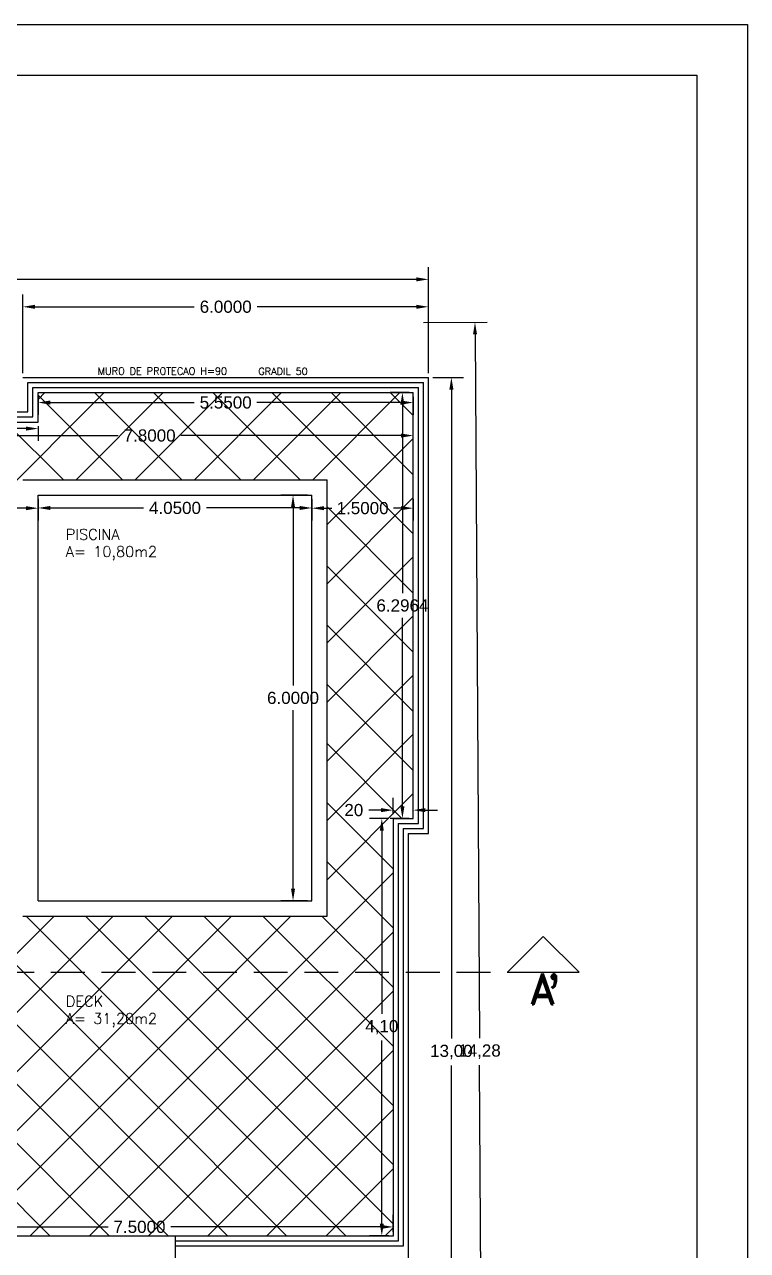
# Model space of a CAD drawing. Header units: millimetres. Extents: x 2200 to 2403, y 2380 to 2511.
# Drawn here: x 2298.32 to 2309.02, y 2397.88 to 2416.01 of the extents above; entities that cross this region are included whole.
import ezdxf

# ---------------------------------------------------------------- set-up
doc = ezdxf.new("R2010")
doc.units = ezdxf.units.MM
doc.linetypes.add('DASHED', pattern=[0.75, 0.5, -0.25])
doc.layers.add('CORTE', color=7, linetype='Continuous')
doc.styles.add('ROMAND', font='romand', dxfattribs={"height": 0.1})
doc.styles.add('ROMANS', font='ROMANS.shx', dxfattribs={"height": 0.07})
doc.styles.get("Standard").update_dxf_attribs({"font": 'arial.ttf'})
doc.dimstyles.get("Standard").update_dxf_attribs({"dimtxt": 0.18, "dimasz": 0.18, "dimexe": 0.18, "dimexo": 0.0625, "dimgap": 0.09, "dimtad": 0, "dimtih": 1, "dimtoh": 1, "dimdec": 4, "dimzin": 0, "dimdsep": 46, "dimtxsty": 'Standard', "dimcen": 0.09, "dimadec": 0, "dimazin": 0, "dimtfac": 1, "dimtdec": 4, "dimtofl": 0, "dimtmove": 0, "dimatfit": 3, "dimfxl": 1, "dimtolj": 1, "dimtzin": 0, "dimarcsym": 0})

# ---------------------------------------------------------------- blocks, each defined once
blk = doc.blocks.new('*D659')
at = {"color": 0, "lineweight": -2, "transparency": 16777216}
for p, q in [((2268.541, 2410.855), (2268.541, 2412.422)), ((2304.3, 2410.855), (2304.3, 2412.422)), ((2268.721, 2412.242), (2286.025, 2412.242)), ((2304.12, 2412.242), (2286.816, 2412.242))]:
    blk.add_line(p, q, dxfattribs=at)
at = {"color": 0, "transparency": 16777216}
for points in [[(2268.721, 2412.272), (2268.721, 2412.212), (2268.541, 2412.242)], [(2304.12, 2412.272), (2304.12, 2412.212), (2304.3, 2412.242)]]:
    blk.add_solid(points, dxfattribs=at)
at = {"layer": 'DEFPOINTS', "color": 0, "transparency": 16777216}
for p in [(2268.541, 2412.242), (2268.541, 2410.792), (2304.3, 2410.792)]:
    blk.add_point(p, dxfattribs=at)
at = {"color": 0, "transparency": 16777216, "insert": (2286.42, 2412.242), "char_height": 0.18, "attachment_point": 5}
blk.add_mtext('\\A1;23.85', dxfattribs=at)
blk = doc.blocks.new('*D681')
at = {"color": 0, "lineweight": -2, "transparency": 16777216}
for p, q in [((2296.275, 2398.158), (2296.275, 2398.41)), ((2303.775, 2398.158), (2303.775, 2398.41)), ((2296.455, 2398.23), (2299.562, 2398.23)), ((2303.595, 2398.23), (2300.487, 2398.23))]:
    blk.add_line(p, q, dxfattribs=at)
at = {"color": 0, "transparency": 16777216}
for points in [[(2296.455, 2398.26), (2296.455, 2398.2), (2296.275, 2398.23)], [(2303.595, 2398.26), (2303.595, 2398.2), (2303.775, 2398.23)]]:
    blk.add_solid(points, dxfattribs=at)
at = {"layer": 'DEFPOINTS', "color": 0, "transparency": 16777216}
for p in [(2296.275, 2398.23), (2296.275, 2398.096), (2303.775, 2398.096)]:
    blk.add_point(p, dxfattribs=at)
at = {"color": 0, "transparency": 16777216, "insert": (2300.025, 2398.23), "char_height": 0.18, "attachment_point": 5}
blk.add_mtext('\\A1;7.5000', dxfattribs=at)
blk = doc.blocks.new('*D682')
at = {"color": 0, "lineweight": -2, "transparency": 16777216}
for p, q in [((2296.275, 2408.99), (2296.275, 2408.678)), ((2298.525, 2408.99), (2298.525, 2408.678)), ((2296.455, 2408.858), (2296.935, 2408.858)), ((2298.345, 2408.858), (2297.865, 2408.858))]:
    blk.add_line(p, q, dxfattribs=at)
at = {"color": 0, "transparency": 16777216}
for points in [[(2296.455, 2408.888), (2296.455, 2408.828), (2296.275, 2408.858)], [(2298.345, 2408.888), (2298.345, 2408.828), (2298.525, 2408.858)]]:
    blk.add_solid(points, dxfattribs=at)
at = {"layer": 'DEFPOINTS', "color": 0, "transparency": 16777216}
for p in [(2296.275, 2409.052), (2298.525, 2409.052), (2296.275, 2408.858)]:
    blk.add_point(p, dxfattribs=at)
at = {"color": 0, "transparency": 16777216, "insert": (2297.4, 2408.858), "char_height": 0.18, "attachment_point": 5}
blk.add_mtext('\\A1;2.2500', dxfattribs=at)
blk = doc.blocks.new('*D683')
at = {"color": 0, "lineweight": -2, "transparency": 16777216}
for p, q in [((2296.275, 2410.07), (2296.275, 2409.855)), ((2296.455, 2410.035), (2296.935, 2410.035)), ((2298.345, 2410.035), (2297.865, 2410.035)), ((2298.525, 2410.07), (2298.525, 2409.855))]:
    blk.add_line(p, q, dxfattribs=at)
at = {"color": 0, "transparency": 16777216}
for points in [[(2296.455, 2410.065), (2296.455, 2410.005), (2296.275, 2410.035)], [(2298.345, 2410.065), (2298.345, 2410.005), (2298.525, 2410.035)]]:
    blk.add_solid(points, dxfattribs=at)
at = {"layer": 'DEFPOINTS', "color": 0, "transparency": 16777216}
for p in [(2296.275, 2410.132), (2298.525, 2410.132), (2298.525, 2410.035)]:
    blk.add_point(p, dxfattribs=at)
at = {"color": 0, "transparency": 16777216, "insert": (2297.4, 2410.035), "char_height": 0.18, "attachment_point": 5}
blk.add_mtext('\\A1;2.2500', dxfattribs=at)
blk = doc.blocks.new('*D686')
at = {"color": 0, "lineweight": -2, "transparency": 16777216}
for p, q in [((2296.275, 2409.961), (2296.275, 2410.112)), ((2304.075, 2409.961), (2304.075, 2410.112)), ((2296.455, 2409.932), (2299.712, 2409.932)), ((2303.895, 2409.932), (2300.637, 2409.932))]:
    blk.add_line(p, q, dxfattribs=at)
at = {"color": 0, "transparency": 16777216}
for points in [[(2296.455, 2409.962), (2296.455, 2409.902), (2296.275, 2409.932)], [(2303.895, 2409.962), (2303.895, 2409.902), (2304.075, 2409.932)]]:
    blk.add_solid(points, dxfattribs=at)
at = {"layer": 'DEFPOINTS', "color": 0, "transparency": 16777216}
for p in [(2296.275, 2409.932), (2296.275, 2409.899), (2304.075, 2409.899)]:
    blk.add_point(p, dxfattribs=at)
at = {"color": 0, "transparency": 16777216, "insert": (2300.175, 2409.932), "char_height": 0.18, "attachment_point": 5}
blk.add_mtext('\\A1;7.8000', dxfattribs=at)
blk = doc.blocks.new('*D655')
at = {"color": 0, "lineweight": -2, "transparency": 16777216}
for p, q in [((2304.012, 2410.567), (2303.734, 2410.567)), ((2303.914, 2410.387), (2303.914, 2407.601)), ((2303.914, 2404.451), (2303.914, 2407.237)), ((2304.012, 2404.271), (2303.734, 2404.271))]:
    blk.add_line(p, q, dxfattribs=at)
at = {"color": 0, "transparency": 16777216}
for points in [[(2303.884, 2410.387), (2303.944, 2410.387), (2303.914, 2410.567)], [(2303.884, 2404.451), (2303.944, 2404.451), (2303.914, 2404.271)]]:
    blk.add_solid(points, dxfattribs=at)
at = {"layer": 'DEFPOINTS', "color": 0, "transparency": 16777216}
for p in [(2304.075, 2410.567), (2303.914, 2404.271), (2304.075, 2404.271)]:
    blk.add_point(p, dxfattribs=at)
at = {"color": 0, "transparency": 16777216, "insert": (2303.914, 2407.419), "char_height": 0.18, "attachment_point": 5}
blk.add_mtext('\\A1;6.2964', dxfattribs=at)
blk = doc.blocks.new('*D656')
at = {"color": 0, "lineweight": -2, "transparency": 16777216}
for p, q in [((2303.712, 2404.271), (2303.429, 2404.271)), ((2303.609, 2404.091), (2303.609, 2401.381)), ((2303.609, 2398.276), (2303.609, 2400.985)), ((2303.712, 2398.096), (2303.429, 2398.096))]:
    blk.add_line(p, q, dxfattribs=at)
at = {"color": 0, "transparency": 16777216}
for points in [[(2303.579, 2404.091), (2303.639, 2404.091), (2303.609, 2404.271)], [(2303.579, 2398.276), (2303.639, 2398.276), (2303.609, 2398.096)]]:
    blk.add_solid(points, dxfattribs=at)
at = {"layer": 'DEFPOINTS', "color": 0, "transparency": 16777216}
for p in [(2303.775, 2404.271), (2303.609, 2398.096), (2303.775, 2398.096)]:
    blk.add_point(p, dxfattribs=at)
at = {"color": 0, "transparency": 16777216, "insert": (2303.609, 2401.183), "char_height": 0.18, "attachment_point": 5}
blk.add_mtext('\\A1;4,10', dxfattribs=at)
blk = doc.blocks.new('*D664')
at = {"color": 0, "lineweight": -2, "transparency": 16777216}
for p, q in [((2298.525, 2408.99), (2298.525, 2408.681)), ((2302.575, 2408.99), (2302.575, 2408.681)), ((2298.705, 2408.861), (2300.083, 2408.861)), ((2302.395, 2408.861), (2301.017, 2408.861))]:
    blk.add_line(p, q, dxfattribs=at)
at = {"color": 0, "transparency": 16777216}
for points in [[(2298.705, 2408.891), (2298.705, 2408.831), (2298.525, 2408.861)], [(2302.395, 2408.891), (2302.395, 2408.831), (2302.575, 2408.861)]]:
    blk.add_solid(points, dxfattribs=at)
at = {"layer": 'DEFPOINTS', "color": 0, "transparency": 16777216}
for p in [(2298.525, 2409.052), (2302.575, 2409.052), (2298.525, 2408.861)]:
    blk.add_point(p, dxfattribs=at)
at = {"color": 0, "transparency": 16777216, "insert": (2300.55, 2408.861), "char_height": 0.18, "attachment_point": 5}
blk.add_mtext('\\A1;4.0500', dxfattribs=at)
blk = doc.blocks.new('*D665')
at = {"color": 0, "lineweight": -2, "transparency": 16777216}
for p, q in [((2302.512, 2409.052), (2302.116, 2409.052)), ((2302.296, 2408.872), (2302.296, 2406.234)), ((2302.296, 2403.232), (2302.296, 2405.87)), ((2302.512, 2403.052), (2302.116, 2403.052))]:
    blk.add_line(p, q, dxfattribs=at)
at = {"color": 0, "transparency": 16777216}
for points in [[(2302.266, 2408.872), (2302.326, 2408.872), (2302.296, 2409.052)], [(2302.266, 2403.232), (2302.326, 2403.232), (2302.296, 2403.052)]]:
    blk.add_solid(points, dxfattribs=at)
at = {"layer": 'DEFPOINTS', "color": 0, "transparency": 16777216}
for p in [(2302.296, 2409.052), (2302.575, 2409.052), (2302.575, 2403.052)]:
    blk.add_point(p, dxfattribs=at)
at = {"color": 0, "transparency": 16777216, "insert": (2302.296, 2406.052), "char_height": 0.18, "attachment_point": 5}
blk.add_mtext('\\A1;6.0000', dxfattribs=at)
blk = doc.blocks.new('*D666')
at = {"color": 0, "lineweight": -2, "transparency": 16777216}
for p, q in [((2303.595, 2404.393), (2303.415, 2404.393)), ((2303.775, 2404.333), (2303.775, 2404.573)), ((2304.075, 2404.333), (2304.075, 2404.573)), ((2304.255, 2404.393), (2304.435, 2404.393))]:
    blk.add_line(p, q, dxfattribs=at)
at = {"color": 0, "transparency": 16777216}
for points in [[(2303.595, 2404.423), (2303.595, 2404.363), (2303.775, 2404.393)], [(2304.255, 2404.423), (2304.255, 2404.363), (2304.075, 2404.393)]]:
    blk.add_solid(points, dxfattribs=at)
at = {"layer": 'DEFPOINTS', "color": 0, "transparency": 16777216}
for p in [(2303.775, 2404.393), (2303.775, 2404.271), (2304.075, 2404.271)]:
    blk.add_point(p, dxfattribs=at)
at = {"color": 0, "transparency": 16777216, "insert": (2303.195, 2404.393), "char_height": 0.18, "attachment_point": 5}
blk.add_mtext('\\A1;20', dxfattribs=at)
blk = doc.blocks.new('*D667')
at = {"color": 0, "lineweight": -2, "transparency": 16777216}
for p, q in [((2302.575, 2408.99), (2302.575, 2408.678)), ((2304.075, 2408.99), (2304.075, 2408.678)), ((2302.755, 2408.858), (2302.87, 2408.858)), ((2303.895, 2408.858), (2303.78, 2408.858))]:
    blk.add_line(p, q, dxfattribs=at)
at = {"color": 0, "transparency": 16777216}
for points in [[(2302.755, 2408.888), (2302.755, 2408.828), (2302.575, 2408.858)], [(2303.895, 2408.888), (2303.895, 2408.828), (2304.075, 2408.858)]]:
    blk.add_solid(points, dxfattribs=at)
at = {"layer": 'DEFPOINTS', "color": 0, "transparency": 16777216}
for p in [(2302.575, 2409.052), (2304.075, 2409.052), (2304.075, 2408.858)]:
    blk.add_point(p, dxfattribs=at)
at = {"color": 0, "transparency": 16777216, "insert": (2303.325, 2408.858), "char_height": 0.18, "attachment_point": 5}
blk.add_mtext('\\A1;1.5000', dxfattribs=at)
blk = doc.blocks.new('*D668')
at = {"color": 0, "lineweight": -2, "transparency": 16777216}
for p, q in [((2298.525, 2410.505), (2298.525, 2410.24)), ((2298.705, 2410.42), (2300.836, 2410.42)), ((2303.895, 2410.42), (2301.763, 2410.42)), ((2304.075, 2410.505), (2304.075, 2410.24))]:
    blk.add_line(p, q, dxfattribs=at)
at = {"color": 0, "transparency": 16777216}
for points in [[(2298.705, 2410.45), (2298.705, 2410.39), (2298.525, 2410.42)], [(2303.895, 2410.45), (2303.895, 2410.39), (2304.075, 2410.42)]]:
    blk.add_solid(points, dxfattribs=at)
at = {"layer": 'DEFPOINTS', "color": 0, "transparency": 16777216}
for p in [(2298.525, 2410.567), (2304.075, 2410.567), (2298.525, 2410.42)]:
    blk.add_point(p, dxfattribs=at)
at = {"color": 0, "transparency": 16777216, "insert": (2301.3, 2410.42), "char_height": 0.18, "attachment_point": 5}
blk.add_mtext('\\A1;5.5500', dxfattribs=at)
blk = doc.blocks.new('*D669')
at = {"color": 0, "lineweight": -2, "transparency": 16777216}
for p, q in [((2298.3, 2410.855), (2298.3, 2412.016)), ((2304.3, 2410.855), (2304.3, 2412.016)), ((2298.48, 2411.836), (2300.836, 2411.836)), ((2304.12, 2411.836), (2301.764, 2411.836))]:
    blk.add_line(p, q, dxfattribs=at)
at = {"color": 0, "transparency": 16777216}
for points in [[(2298.48, 2411.866), (2298.48, 2411.806), (2298.3, 2411.836)], [(2304.12, 2411.866), (2304.12, 2411.806), (2304.3, 2411.836)]]:
    blk.add_solid(points, dxfattribs=at)
at = {"layer": 'DEFPOINTS', "color": 0, "transparency": 16777216}
for p in [(2304.3, 2411.836), (2298.3, 2410.792), (2304.3, 2410.792)]:
    blk.add_point(p, dxfattribs=at)
at = {"color": 0, "transparency": 16777216, "insert": (2301.3, 2411.836), "char_height": 0.18, "attachment_point": 5}
blk.add_mtext('\\A1;6.0000', dxfattribs=at)
blk = doc.blocks.new('*D717')
at = {"color": 0, "lineweight": -2, "transparency": 16777216}
for p, q in [((2304.362, 2410.792), (2304.818, 2410.792)), ((2304.638, 2410.612), (2304.638, 2401.016)), ((2304.638, 2391.022), (2304.638, 2400.619)), ((2304.362, 2390.842), (2304.818, 2390.842))]:
    blk.add_line(p, q, dxfattribs=at)
at = {"color": 0, "transparency": 16777216}
for points in [[(2304.608, 2410.612), (2304.668, 2410.612), (2304.638, 2410.792)], [(2304.608, 2391.022), (2304.668, 2391.022), (2304.638, 2390.842)]]:
    blk.add_solid(points, dxfattribs=at)
at = {"layer": 'DEFPOINTS', "color": 0, "transparency": 16777216}
for p in [(2304.3, 2410.792), (2304.3, 2390.842), (2304.638, 2390.842)]:
    blk.add_point(p, dxfattribs=at)
at = {"color": 0, "transparency": 16777216, "insert": (2304.638, 2400.817), "char_height": 0.18, "attachment_point": 5}
blk.add_mtext('\\A1;13,00', dxfattribs=at)
blk = doc.blocks.new('*D718')
at = {"color": 0, "lineweight": -2, "transparency": 16777216}
for p, q in [((2304.228, 2411.603), (2305.167, 2411.609)), ((2304.988, 2411.427), (2305.053, 2401.021)), ((2305.12, 2390.217), (2305.055, 2400.624)), ((2304.362, 2390.033), (2305.301, 2390.039))]:
    blk.add_line(p, q, dxfattribs=at)
at = {"color": 0, "transparency": 16777216}
for points in [[(2305.018, 2411.428), (2304.958, 2411.427), (2304.987, 2411.607)], [(2305.15, 2390.218), (2305.09, 2390.217), (2305.121, 2390.037)]]:
    blk.add_solid(points, dxfattribs=at)
at = {"layer": 'DEFPOINTS', "color": 0, "transparency": 16777216}
for p in [(2304.165, 2411.602), (2304.3, 2390.032), (2305.121, 2390.037)]:
    blk.add_point(p, dxfattribs=at)
at = {"color": 0, "transparency": 16777216, "insert": (2305.054, 2400.822), "char_height": 0.18, "attachment_point": 5}
blk.add_mtext('\\A1;14,28', dxfattribs=at)

msp = doc.modelspace()

# ---------------------------------------------------------------- linework, layer by layer
at = {"color": 1}
for p, q in [((2262.81768, 2416.0101), (2309.01768, 2416.0101)), ((2309.01768, 2416.0101), (2309.01768, 2379.50163)), ((2298.37473, 2410.71734), (2304.22473, 2410.71734)), ((2298.37473, 2410.28234), (2298.37473, 2410.71734)), ((2298.44973, 2410.64234), (2304.14973, 2410.64234)), ((2298.44973, 2410.20734), (2298.44973, 2410.64234)), ((2304.14973, 2404.19594), (2304.14973, 2410.64234)), ((2304.22473, 2404.12094), (2304.22473, 2410.71734)), ((2296.27473, 2410.28234), (2298.37473, 2410.28234)), ((2296.27473, 2410.20734), (2298.44973, 2410.20734)), ((2298.29973, 2409.27734), (2302.79973, 2409.27734)), ((2302.79973, 2402.82734), (2302.79973, 2409.27734)), ((2298.52473, 2409.05234), (2302.57473, 2409.05234)), ((2298.52473, 2403.05234), (2298.52473, 2409.05234)), ((2302.57473, 2403.05234), (2302.57473, 2409.05234)), ((2303.84973, 2404.19594), (2303.84973, 2398.02051)), ((2303.84973, 2404.19594), (2304.14973, 2404.19594)), ((2303.92473, 2404.12094), (2303.92473, 2397.94551)), ((2303.92473, 2404.12094), (2304.22473, 2404.12094)), ((2298.52473, 2403.05234), (2302.57473, 2403.05234)), ((2298.29973, 2402.82734), (2302.79973, 2402.82734)), ((2303.84973, 2398.02051), (2300.55114, 2398.02051)), ((2303.92473, 2397.94551), (2300.55114, 2397.94551))]:
    msp.add_line(p, q, dxfattribs=at)
for p, q in [((2265.06768, 2415.2601), (2308.26768, 2415.2601)), ((2308.26768, 2415.2601), (2308.26768, 2380.25163)), ((2300.55114, 2398.09551), (2293.01973, 2398.09551)), ((2300.55114, 2398.09551), (2300.55114, 2396.89551))]:
    msp.add_line(p, q)
at = {"color": 2}
for p, q in [((2298.29973, 2410.79234), (2304.29973, 2410.79234)), ((2304.29973, 2404.04594), (2304.29973, 2410.79234)), ((2298.52473, 2410.56734), (2304.07473, 2410.56734)), ((2298.52473, 2410.13234), (2298.52473, 2410.56734)), ((2304.07473, 2404.27094), (2304.07473, 2410.56734)), ((2296.27473, 2410.13234), (2298.52473, 2410.13234)), ((2303.77473, 2404.27094), (2303.77473, 2398.09551)), ((2303.77473, 2404.27094), (2304.07473, 2404.27094)), ((2303.99973, 2404.04594), (2303.99973, 2397.58873)), ((2303.99973, 2404.04594), (2304.29973, 2404.04594)), ((2303.77473, 2398.09551), (2300.55114, 2398.09551))]:
    msp.add_line(p, q, dxfattribs=at)
at = {"color": 8}
for p, q in [((2296.27473, 2407.34031), (2299.50175, 2410.56734)), ((2298.52473, 2410.46536), (2298.6267, 2410.56734)), ((2299.08679, 2409.27734), (2300.37679, 2410.56734)), ((2300.64963, 2409.27734), (2299.35963, 2410.56734)), ((2299.96184, 2409.27734), (2301.25184, 2410.56734)), ((2301.52467, 2409.27734), (2300.23467, 2410.56734)), ((2300.83688, 2409.27734), (2302.12688, 2410.56734)), ((2302.39972, 2409.27734), (2301.10972, 2410.56734)), ((2301.71193, 2409.27734), (2303.00193, 2410.56734)), ((2304.07473, 2408.47737), (2301.98476, 2410.56734)), ((2302.58697, 2409.27734), (2303.87697, 2410.56734)), ((2304.07473, 2409.35242), (2302.85981, 2410.56734)), ((2304.07473, 2410.22746), (2303.73485, 2410.56734)), ((2299.77459, 2409.27734), (2298.52473, 2410.52719)), ((2298.89954, 2409.27734), (2298.04454, 2410.13234)), ((2302.79973, 2408.61505), (2304.07473, 2409.89005)), ((2302.79973, 2407.74), (2304.07473, 2409.015)), ((2304.07473, 2407.60233), (2302.79973, 2408.87733)), ((2302.79973, 2406.86496), (2304.07473, 2408.13996)), ((2304.07473, 2406.72728), (2302.79973, 2408.00228)), ((2302.79973, 2405.98991), (2304.07473, 2407.26491)), ((2304.07473, 2405.85224), (2302.79973, 2407.12724)), ((2302.79973, 2405.11487), (2304.07473, 2406.38987)), ((2304.07473, 2404.97719), (2302.79973, 2406.25219)), ((2302.79973, 2404.23982), (2304.07473, 2405.51482)), ((2303.90594, 2404.27094), (2302.79973, 2405.37715)), ((2302.79973, 2403.36478), (2304.07473, 2404.63978)), ((2303.77473, 2403.52711), (2302.79973, 2404.50211)), ((2302.20596, 2398.09551), (2296.27473, 2404.02675)), ((2303.77473, 2402.65206), (2302.79973, 2403.62706)), ((2298.40551, 2398.09551), (2303.77473, 2403.46473)), ((2301.33092, 2398.09551), (2296.27473, 2403.1517)), ((2296.27473, 2400.33996), (2298.76211, 2402.82734)), ((2296.27473, 2399.46491), (2299.63715, 2402.82734)), ((2296.27473, 2398.58987), (2300.51219, 2402.82734)), ((2296.65542, 2398.09551), (2301.38724, 2402.82734)), ((2297.53046, 2398.09551), (2302.26228, 2402.82734)), ((2303.081, 2398.09551), (2298.34918, 2402.82734)), ((2303.77473, 2398.27684), (2299.22423, 2402.82734)), ((2303.77473, 2399.15188), (2300.09927, 2402.82734)), ((2303.77473, 2400.02693), (2300.97432, 2402.82734)), ((2303.77473, 2400.90197), (2301.84936, 2402.82734)), ((2303.77473, 2401.77702), (2302.72441, 2402.82734)), ((2299.28055, 2398.09551), (2303.77473, 2402.58969)), ((2300.45587, 2398.09551), (2296.27473, 2402.27666)), ((2300.1556, 2398.09551), (2303.77473, 2401.71464)), ((2299.58083, 2398.09551), (2296.27473, 2401.40161)), ((2301.03064, 2398.09551), (2303.77473, 2400.8396)), ((2298.70578, 2398.09551), (2296.27473, 2400.52657)), ((2301.90569, 2398.09551), (2303.77473, 2399.96455)), ((2302.78073, 2398.09551), (2303.77473, 2399.08951)), ((2303.65578, 2398.09551), (2303.77473, 2398.21446))]:
    msp.add_line(p, q, dxfattribs=at)
at = {"layer": 'CORTE'}
for p, q in [((2305.99787, 2402.52617), (2305.46754, 2401.99584)), ((2306.5282, 2401.99584), (2305.99787, 2402.52617)), ((2305.46754, 2401.99584), (2306.5282, 2401.99584))]:
    msp.add_line(p, q, dxfattribs=at)
at = {"layer": 'CORTE', "linetype": 'DASHED'}
msp.add_line((2266.46531, 2401.99584), (2305.46754, 2401.99584), dxfattribs=at)

# ---------------------------------------------------------------- texts
at = {"color": 1}
for s, height, style, p in [('MURO DE PROTECAO H=90', 0.105, 'ROMAND', (2299.4078, 2410.83206)), ('GRADIL 50', 0.105, 'ROMAND', (2301.78363, 2410.8289)), ('PISCINA', 0.1575, 'ROMANS', (2298.93514, 2408.39223)), ('A= 10,80m2', 0.1575, 'ROMANS', (2298.93514, 2408.13723)), ('DECK', 0.1575, 'ROMANS', (2298.93514, 2401.4874)), ('A= 31,20m2', 0.1575, 'ROMANS', (2298.93514, 2401.2324))]:
    msp.add_text(s, height=height, dxfattribs=dict(at, style=style)).set_placement(p)
at = {"layer": 'CORTE', "color": 1, "style": 'ROMAND'}
for s, p in [('A', (2305.79475, 2401.5262)), (',', (2306.04851, 2401.89732))]:
    msp.add_text(s, height=0.45, dxfattribs=at).set_placement(p)

# ---------------------------------------------------------------- dimensions: what is measured, and where the dimension line sits
at = {"color": 1}
dim = msp.add_aligned_dim(p1=(2304.29973, 2410.79234), p2=(2268.54114, 2410.79234), distance=-1.44931, text='23.85', dimstyle='Standard', dxfattribs=at)
dim.commit()
dim.dimension.update_dxf_attribs({"geometry": '*D659', "text_midpoint": (2286.42043, 2412.24164)})
dim = msp.add_aligned_dim(p1=(2298.29973, 2410.79234), p2=(2304.29973, 2410.79234), distance=1.0437, dimstyle='Standard', dxfattribs=at)
dim.commit()
dim.dimension.update_dxf_attribs({"geometry": '*D669', "text_midpoint": (2301.29973, 2411.83603)})
at = {"color": 7}
for p1, p2, distance, text, picture, middle in [((2304.16534, 2411.60234), (2304.29973, 2390.03234), 0.82137, '14,28', '*D718', (2305.05389, 2400.82245)), ((2304.29973, 2410.79234), (2304.29973, 2390.84234), 0.33794, '13,00', '*D717', (2304.63766, 2400.81734)), ((2304.07473, 2404.27094), (2303.77473, 2404.27094), -0.12185, '20', '*D666', (2303.19458, 2404.39279)), ((2303.77473, 2404.27094), (2303.77473, 2398.09551), -0.16554, '4,10', '*D656', (2303.60918, 2401.18323))]:
    dim = msp.add_aligned_dim(p1=p1, p2=p2, distance=distance, text=text, dimstyle='Standard', dxfattribs=at)
    dim.commit()
    dim.dimension.update_dxf_attribs({"geometry": picture, "text_midpoint": middle})
for p1, p2, distance, picture, middle in [((2304.07473, 2410.56734), (2298.52473, 2410.56734), 0.14744, '*D668', (2301.29973, 2410.41989)), ((2304.07473, 2410.56734), (2304.07473, 2404.27094), -0.16111, '*D655', (2303.91362, 2407.41914)), ((2296.27473, 2410.13234), (2298.52473, 2410.13234), -0.0978, '*D683', (2297.39973, 2410.03453)), ((2298.52473, 2409.05234), (2296.27473, 2409.05234), 0.19416, '*D682', (2297.39973, 2408.85818)), ((2302.57473, 2409.05234), (2304.07473, 2409.05234), -0.19416, '*D667', (2303.32473, 2408.85818)), ((2303.77473, 2398.09551), (2296.27473, 2398.09551), -0.1349, '*D681', (2300.02473, 2398.23042))]:
    dim = msp.add_aligned_dim(p1=p1, p2=p2, distance=distance, dimstyle='Standard', dxfattribs=at)
    dim.commit()
    dim.dimension.update_dxf_attribs({"geometry": picture, "text_midpoint": middle})
at = {"color": 8}
for p1, p2, distance, picture, middle in [((2304.07473, 2409.89881), (2296.27473, 2409.89881), -0.03306, '*D686', (2300.17473, 2409.93187)), ((2302.57473, 2409.05234), (2298.52473, 2409.05234), 0.19154, '*D664', (2300.54973, 2408.8608)), ((2302.57473, 2403.05234), (2302.57473, 2409.05234), 0.27883, '*D665', (2302.2959, 2406.05234))]:
    dim = msp.add_aligned_dim(p1=p1, p2=p2, distance=distance, dimstyle='Standard', dxfattribs=at)
    dim.commit()
    dim.dimension.update_dxf_attribs({"geometry": picture, "text_midpoint": middle})

doc.saveas('drawing.dxf')
